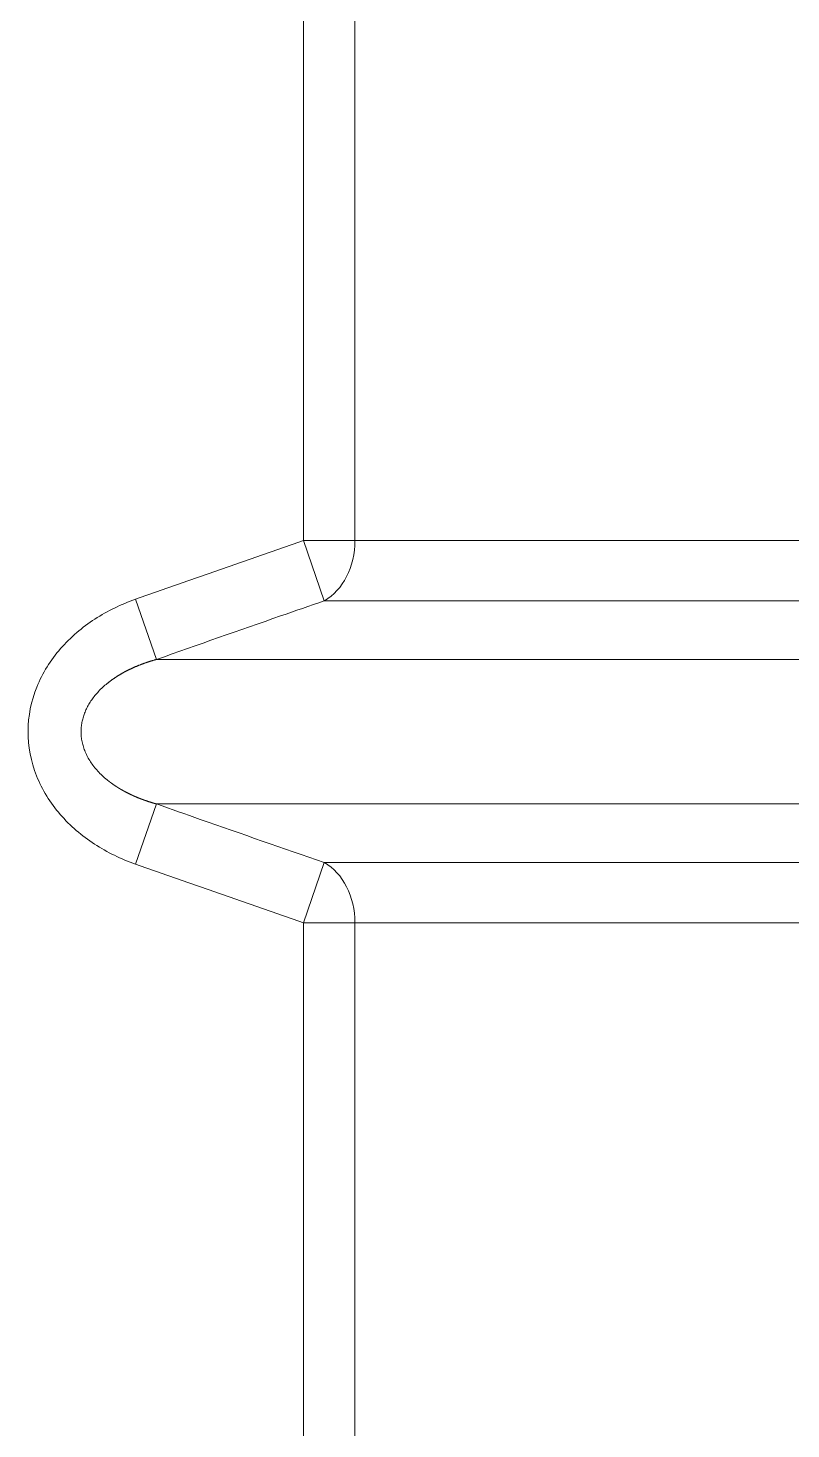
# Model space of a CAD drawing. Header units: millimetres. Extents: x 4664 to 8864, y -38 to 2932.
# Drawn here: x 7997.38 to 8012.55, y 1756.27 to 1784.11 of the extents above; entities that cross this region are included whole.
import ezdxf

# ---------------------------------------------------------------- set-up
doc = ezdxf.new("R2010")
doc.units = ezdxf.units.MM

msp = doc.modelspace()

# ---------------------------------------------------------------- linework, layer by layer
at = {"lineweight": 5}
for p, q in [((8002.857, 1784.979), (8002.857, 1773.923)), ((8003.876, 1773.923), (8003.876, 1784.979)), ((8024.175, 1773.923), (8002.857, 1773.923)), ((8003.268, 1772.728), (8002.857, 1773.923)), ((7999.933, 1771.563), (7999.513, 1772.758)), ((8003.268, 1772.728), (8023.788, 1772.728)), ((8018.336, 1771.563), (7999.933, 1771.563)), ((7999.933, 1768.69), (7999.513, 1767.495)), ((8018.336, 1768.69), (7999.933, 1768.69)), ((8003.268, 1767.525), (8002.857, 1766.33)), ((8026.122, 1767.525), (8003.268, 1767.525)), ((8002.857, 1766.33), (8002.857, 1755.274)), ((8002.857, 1766.33), (8026.484, 1766.33)), ((8003.876, 1755.274), (8003.876, 1766.33))]:
    msp.add_line(p, q, dxfattribs=at)
at = {"lineweight": 5, "extrusion": (0, 0, -1)}
for centre, start_param, end_param in [((8002.857, 1773.923), 4.712389, 5.867354), ((8002.857, 1766.33), 3.557424, 4.712389)]:
    msp.add_ellipse(centre, major_axis=(0, -1.306), ratio=0.780444, start_param=start_param, end_param=end_param, dxfattribs=at)
at = {"lineweight": 5}
for points in [[(8002.857, 1773.923), (8001.741, 1773.538), (8000.626, 1773.15), (7999.513, 1772.758)], [(7999.513, 1767.495), (8000.626, 1767.103), (8001.741, 1766.715), (8002.857, 1766.33)]]:
    msp.add_open_spline(points, degree=3, dxfattribs=at)
for points, knots in [([(7999.513, 1772.758), (7999.227, 1772.657), (7998.957, 1772.527), (7998.454, 1772.201), (7998.22, 1772.004), (7997.826, 1771.552), (7997.662, 1771.291), (7997.439, 1770.738), (7997.377, 1770.434), (7997.375, 1769.835), (7997.435, 1769.531), (7997.656, 1768.972), (7997.819, 1768.711), (7998.213, 1768.255), (7998.446, 1768.057), (7998.951, 1767.729), (7999.227, 1767.596), (7999.513, 1767.495)], [0, 0, 0, 0, 0.125, 0.125, 0.25, 0.25, 0.375, 0.375, 0.5, 0.5, 0.625, 0.625, 0.75, 0.75, 0.875, 0.875, 1, 1, 1, 1]), ([(7999.933, 1771.563), (8000.754, 1771.853), (8001.576, 1772.141), (8002.688, 1772.527), (8002.978, 1772.628), (8003.268, 1772.728)], [0, 0, 0, 0, 0.739335, 0.739335, 1, 1, 1, 1]), ([(7999.933, 1768.69), (7999.931, 1768.691), (7999.925, 1768.692), (7999.916, 1768.695), (7999.908, 1768.697), (7999.899, 1768.7), (7999.891, 1768.702), (7999.882, 1768.704), (7999.874, 1768.707), (7999.865, 1768.709), (7999.857, 1768.712), (7999.849, 1768.714), (7999.84, 1768.717), (7999.832, 1768.719), (7999.824, 1768.722), (7999.815, 1768.724), (7999.807, 1768.727), (7999.799, 1768.73), (7999.791, 1768.732), (7999.782, 1768.735), (7999.774, 1768.737), (7999.766, 1768.74), (7999.758, 1768.743), (7999.75, 1768.745), (7999.742, 1768.748), (7999.734, 1768.751), (7999.726, 1768.754), (7999.718, 1768.756), (7999.71, 1768.759), (7999.702, 1768.762), (7999.694, 1768.765), (7999.686, 1768.768), (7999.678, 1768.77), (7999.67, 1768.773), (7999.663, 1768.776), (7999.655, 1768.779), (7999.647, 1768.782), (7999.639, 1768.785), (7999.632, 1768.788), (7999.624, 1768.79), (7999.616, 1768.793), (7999.609, 1768.796), (7999.601, 1768.799), (7999.594, 1768.802), (7999.586, 1768.805), (7999.578, 1768.808), (7999.571, 1768.811), (7999.563, 1768.814), (7999.556, 1768.817), (7999.549, 1768.82), (7999.541, 1768.823), (7999.534, 1768.827), (7999.527, 1768.83), (7999.519, 1768.833), (7999.512, 1768.836), (7999.505, 1768.839), (7999.497, 1768.842), (7999.49, 1768.845), (7999.483, 1768.848), (7999.476, 1768.852), (7999.469, 1768.855), (7999.462, 1768.858), (7999.455, 1768.861), (7999.448, 1768.864), (7999.441, 1768.868), (7999.434, 1768.871), (7999.427, 1768.874), (7999.42, 1768.877), (7999.413, 1768.881), (7999.406, 1768.884), (7999.399, 1768.887), (7999.392, 1768.891), (7999.385, 1768.894), (7999.378, 1768.897), (7999.372, 1768.901), (7999.365, 1768.904), (7999.358, 1768.907), (7999.352, 1768.911), (7999.345, 1768.914), (7999.338, 1768.918), (7999.332, 1768.921), (7999.325, 1768.924), (7999.319, 1768.928), (7999.312, 1768.931), (7999.306, 1768.935), (7999.299, 1768.938), (7999.293, 1768.942), (7999.286, 1768.945), (7999.28, 1768.949), (7999.273, 1768.952), (7999.267, 1768.956), (7999.261, 1768.959), (7999.255, 1768.963), (7999.248, 1768.966), (7999.242, 1768.97), (7999.236, 1768.973), (7999.23, 1768.977), (7999.224, 1768.98), (7999.217, 1768.984), (7999.211, 1768.988), (7999.205, 1768.991), (7999.199, 1768.995), (7999.193, 1768.998), (7999.187, 1769.002), (7999.181, 1769.006), (7999.175, 1769.009), (7999.169, 1769.013), (7999.163, 1769.017), (7999.158, 1769.02), (7999.152, 1769.024), (7999.146, 1769.028), (7999.14, 1769.031), (7999.134, 1769.035), (7999.129, 1769.039), (7999.123, 1769.042), (7999.117, 1769.046), (7999.112, 1769.05), (7999.106, 1769.054), (7999.1, 1769.057), (7999.095, 1769.061), (7999.089, 1769.065), (7999.084, 1769.069), (7999.078, 1769.072), (7999.073, 1769.076), (7999.067, 1769.08), (7999.062, 1769.084), (7999.057, 1769.088), (7999.051, 1769.091), (7999.046, 1769.095), (7999.041, 1769.099), (7999.035, 1769.103), (7999.03, 1769.107), (7999.025, 1769.11), (7999.02, 1769.114), (7999.014, 1769.118), (7999.009, 1769.122), (7999.004, 1769.126), (7998.999, 1769.13), (7998.994, 1769.134), (7998.989, 1769.137), (7998.984, 1769.141), (7998.979, 1769.145), (7998.974, 1769.149), (7998.969, 1769.153), (7998.964, 1769.157), (7998.959, 1769.161), (7998.954, 1769.165), (7998.917, 1769.195), (7998.852, 1769.252), (7998.763, 1769.341), (7998.685, 1769.433), (7998.617, 1769.528), (7998.56, 1769.625), (7998.513, 1769.724), (7998.476, 1769.824), (7998.45, 1769.925), (7998.434, 1770.026), (7998.429, 1770.124), (7998.434, 1770.219), (7998.447, 1770.311), (7998.468, 1770.402), (7998.499, 1770.494), (7998.538, 1770.584), (7998.585, 1770.673), (7998.642, 1770.761), (7998.707, 1770.846), (7998.78, 1770.93), (7998.862, 1771.011), (7998.924, 1771.064), (7998.962, 1771.094), (7998.971, 1771.102), (7998.981, 1771.109), (7998.99, 1771.117), (7999, 1771.124), (7999.01, 1771.132), (7999.02, 1771.139), (7999.03, 1771.147), (7999.04, 1771.154), (7999.051, 1771.161), (7999.061, 1771.169), (7999.072, 1771.176), (7999.082, 1771.183), (7999.093, 1771.191), (7999.104, 1771.198), (7999.115, 1771.205), (7999.126, 1771.212), (7999.137, 1771.22), (7999.148, 1771.227), (7999.159, 1771.234), (7999.171, 1771.241), (7999.182, 1771.248), (7999.194, 1771.255), (7999.206, 1771.262), (7999.217, 1771.269), (7999.229, 1771.276), (7999.241, 1771.283), (7999.253, 1771.29), (7999.266, 1771.297), (7999.278, 1771.303), (7999.29, 1771.31), (7999.303, 1771.317), (7999.315, 1771.324), (7999.328, 1771.33), (7999.341, 1771.337), (7999.354, 1771.343), (7999.367, 1771.35), (7999.38, 1771.357), (7999.393, 1771.363), (7999.406, 1771.369), (7999.42, 1771.376), (7999.433, 1771.382), (7999.447, 1771.388), (7999.461, 1771.395), (7999.474, 1771.401), (7999.488, 1771.407), (7999.502, 1771.413), (7999.516, 1771.419), (7999.531, 1771.425), (7999.545, 1771.431), (7999.559, 1771.437), (7999.574, 1771.443), (7999.588, 1771.449), (7999.603, 1771.455), (7999.618, 1771.46), (7999.633, 1771.466), (7999.648, 1771.472), (7999.663, 1771.477), (7999.678, 1771.483), (7999.693, 1771.488), (7999.709, 1771.494), (7999.724, 1771.499), (7999.74, 1771.504), (7999.755, 1771.509), (7999.771, 1771.515), (7999.787, 1771.52), (7999.803, 1771.525), (7999.819, 1771.53), (7999.835, 1771.535), (7999.851, 1771.54), (7999.867, 1771.544), (7999.884, 1771.549), (7999.9, 1771.554), (7999.917, 1771.559), (7999.928, 1771.562), (7999.933, 1771.563)], [0, 0, 0, 0, 0.002039, 0.004073, 0.006102, 0.008127, 0.010147, 0.012163, 0.014174, 0.016181, 0.018183, 0.020181, 0.022174, 0.024162, 0.026146, 0.028125, 0.0301, 0.03207, 0.034036, 0.035997, 0.037953, 0.039905, 0.041852, 0.043795, 0.045733, 0.047667, 0.049596, 0.051521, 0.053441, 0.055357, 0.057268, 0.059174, 0.061076, 0.062974, 0.064867, 0.066755, 0.068639, 0.070518, 0.072393, 0.074263, 0.076129, 0.07799, 0.079847, 0.081699, 0.083547, 0.08539, 0.087229, 0.089063, 0.090893, 0.092718, 0.094539, 0.096355, 0.098167, 0.099974, 0.101777, 0.103575, 0.105369, 0.107158, 0.108943, 0.110723, 0.112499, 0.11427, 0.116037, 0.1178, 0.119558, 0.121311, 0.12306, 0.124805, 0.126545, 0.128281, 0.130012, 0.131739, 0.133461, 0.135179, 0.136892, 0.138601, 0.140306, 0.142006, 0.143702, 0.145393, 0.14708, 0.148763, 0.150441, 0.152114, 0.153784, 0.155449, 0.157109, 0.158765, 0.160417, 0.162064, 0.163707, 0.165345, 0.16698, 0.168609, 0.170235, 0.171856, 0.173472, 0.175085, 0.176693, 0.178296, 0.179895, 0.18149, 0.183081, 0.184667, 0.186249, 0.187826, 0.189399, 0.190968, 0.192533, 0.194093, 0.195649, 0.197201, 0.198748, 0.200291, 0.20183, 0.203364, 0.204894, 0.20642, 0.207942, 0.209459, 0.210972, 0.212481, 0.213985, 0.215485, 0.216982, 0.218473, 0.219961, 0.221444, 0.222923, 0.224398, 0.225869, 0.227335, 0.228797, 0.230255, 0.231709, 0.233159, 0.234604, 0.236045, 0.237482, 0.238915, 0.240344, 0.241769, 0.243189, 0.244605, 0.246018, 0.247426, 0.248829, 0.250229, 0.279528, 0.307612, 0.334557, 0.360447, 0.385382, 0.40947, 0.432836, 0.455616, 0.477954, 0.500009, 0.520088, 0.540394, 0.561045, 0.582154, 0.603826, 0.626159, 0.64924, 0.673149, 0.697957, 0.723726, 0.750512, 0.753234, 0.755971, 0.758723, 0.761492, 0.764276, 0.767076, 0.769891, 0.772722, 0.77557, 0.778433, 0.781312, 0.784207, 0.787118, 0.790045, 0.792989, 0.795948, 0.798924, 0.801915, 0.804923, 0.807948, 0.810988, 0.814045, 0.817118, 0.820208, 0.823313, 0.826436, 0.829575, 0.83273, 0.835902, 0.83909, 0.842295, 0.845516, 0.848754, 0.852009, 0.85528, 0.858568, 0.861873, 0.865195, 0.868533, 0.871888, 0.875259, 0.878648, 0.882053, 0.885475, 0.888914, 0.89237, 0.895843, 0.899333, 0.902839, 0.906363, 0.909903, 0.913461, 0.917035, 0.920627, 0.924235, 0.927861, 0.931504, 0.935163, 0.93884, 0.942534, 0.946245, 0.949973, 0.953718, 0.95748, 0.96126, 0.965056, 0.96887, 0.972701, 0.976549, 0.980415, 0.984297, 0.988197, 0.992114, 0.996048, 1, 1, 1, 1]), ([(8003.268, 1767.525), (8002.446, 1767.809), (8001.624, 1768.096), (8000.512, 1768.486), (8000.223, 1768.588), (7999.933, 1768.69)], [0, 0, 0, 0, 0.739335, 0.739335, 1, 1, 1, 1])]:
    msp.add_open_spline(points, degree=3, knots=knots, dxfattribs=at)

doc.saveas('drawing.dxf')
